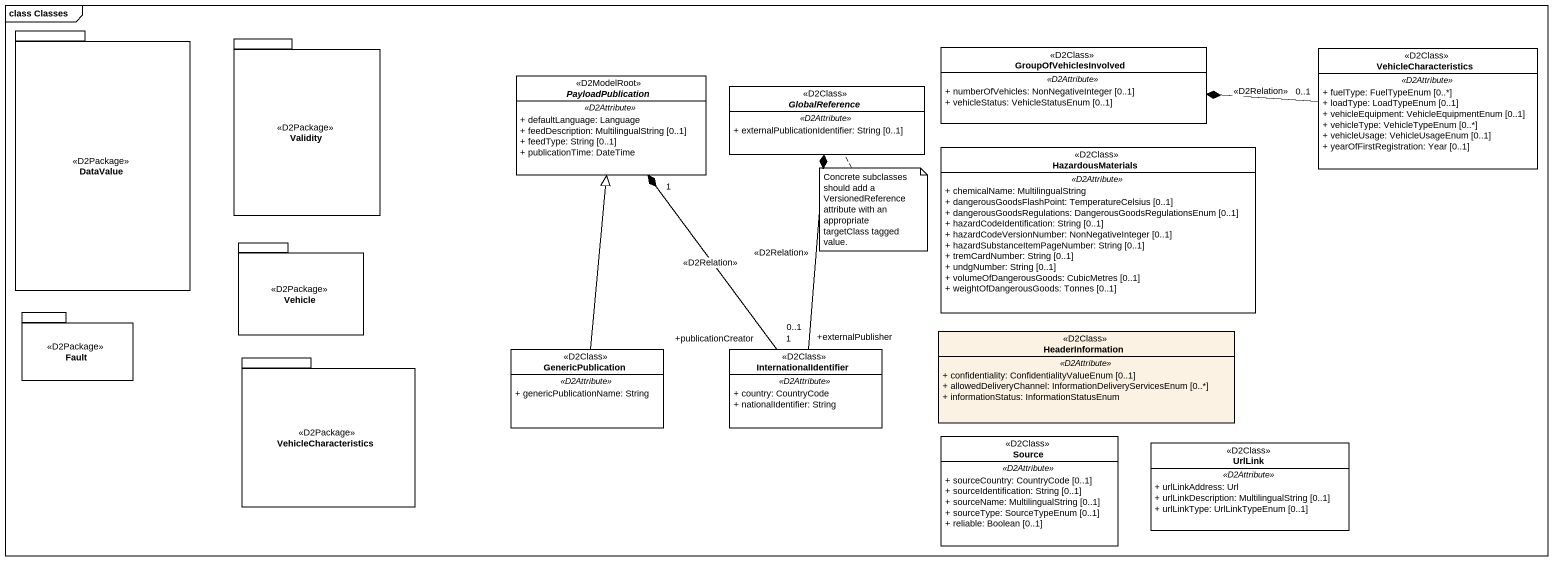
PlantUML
@startuml
mainframe class Classes
hide circle
hide empty members
skinparam classAttributeIconSize 0
package DataValue <<D2Package>> {
}
package Validity <<D2Package>> {
}
class GroupOfVehiclesInvolved <<D2Class>> {
  .. <<D2Attribute>> ..
  + numberOfVehicles: NonNegativeInteger [0..1]
  + vehicleStatus: VehicleStatusEnum [0..1]
}
class VehicleCharacteristics <<D2Class>> {
  .. <<D2Attribute>> ..
  + fuelType: FuelTypeEnum [0..*]
  + loadType: LoadTypeEnum [0..1]
  + vehicleEquipment: VehicleEquipmentEnum [0..1]
  + vehicleType: VehicleTypeEnum [0..*]
  + vehicleUsage: VehicleUsageEnum [0..1]
  + yearOfFirstRegistration: Year [0..1]
}
abstract class PayloadPublication <<D2ModelRoot>> {
  .. <<D2Attribute>> ..
  + defaultLanguage: Language
  + feedDescription: MultilingualString [0..1]
  + feedType: String [0..1]
  + publicationTime: DateTime
}
abstract class GlobalReference <<D2Class>> {
  .. <<D2Attribute>> ..
  + externalPublicationIdentifier: String [0..1]
}
class HazardousMaterials <<D2Class>> {
  .. <<D2Attribute>> ..
  + chemicalName: MultilingualString
  + dangerousGoodsFlashPoint: TemperatureCelsius [0..1]
  + dangerousGoodsRegulations: DangerousGoodsRegulationsEnum [0..1]
  + hazardCodeIdentification: String [0..1]
  + hazardCodeVersionNumber: NonNegativeInteger [0..1]
  + hazardSubstanceItemPageNumber: String [0..1]
  + tremCardNumber: String [0..1]
  + undgNumber: String [0..1]
  + volumeOfDangerousGoods: CubicMetres [0..1]
  + weightOfDangerousGoods: Tonnes [0..1]
}
package Vehicle <<D2Package>> {
}
package Fault <<D2Package>> {
}
class HeaderInformation <<D2Class>> #FCF2E3 {
  .. <<D2Attribute>> ..
  + confidentiality: ConfidentialityValueEnum [0..1]
  + allowedDeliveryChannel: InformationDeliveryServicesEnum [0..*]
  + informationStatus: InformationStatusEnum
}
package "VehicleCharacteristics" as VehicleCharacteristics_2 <<D2Package>> {
}
class GenericPublication <<D2Class>> {
  .. <<D2Attribute>> ..
  + genericPublicationName: String
}
class InternationalIdentifier <<D2Class>> {
  .. <<D2Attribute>> ..
  + country: CountryCode
  + nationalIdentifier: String
}
class Source <<D2Class>> {
  .. <<D2Attribute>> ..
  + sourceCountry: CountryCode [0..1]
  + sourceIdentification: String [0..1]
  + sourceName: MultilingualString [0..1]
  + sourceType: SourceTypeEnum [0..1]
  + reliable: Boolean [0..1]
}
class UrlLink <<D2Class>> {
  .. <<D2Attribute>> ..
  + urlLinkAddress: Url
  + urlLinkDescription: MultilingualString [0..1]
  + urlLinkType: UrlLinkTypeEnum [0..1]
}
VehicleCharacteristics "0..1" -left-* GroupOfVehiclesInvolved : <<D2Relation>>
GenericPublication -up-|> PayloadPublication
InternationalIdentifier "+publicationCreator\n1" -up-* "1" PayloadPublication : <<D2Relation>>
InternationalIdentifier "+externalPublisher\n0..1" -up-* GlobalReference : <<D2Relation>>
note bottom of GlobalReference : Concrete subclasses should add a VersionedReference attribute with an appropriate targetClass tagged value.
@enduml
